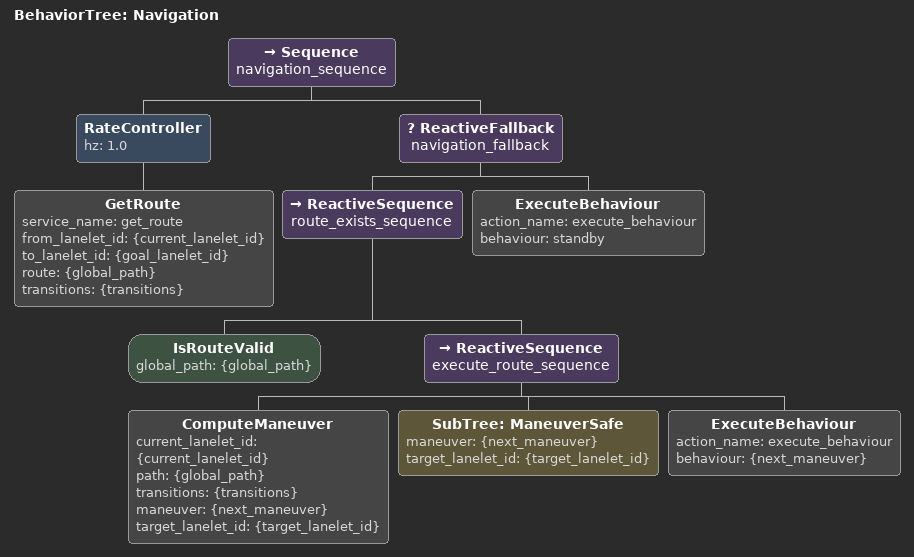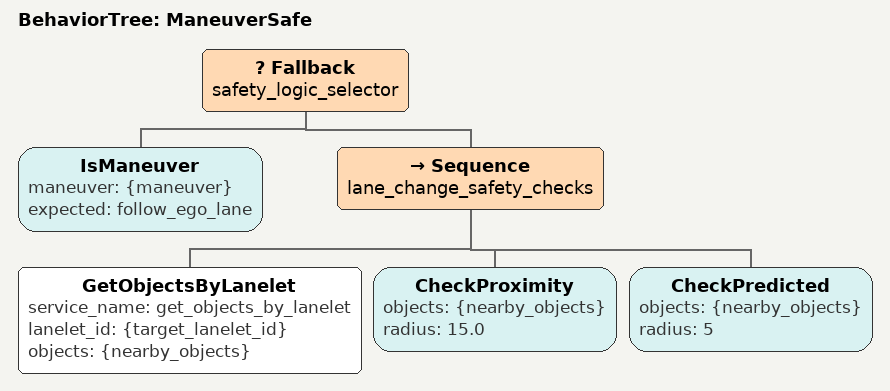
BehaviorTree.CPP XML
<?xml version="1.0"?>
<!--
  Copyright (c) 2025-present WATonomous. All rights reserved.
-->
<root BTCPP_format="4">

  <BehaviorTree ID="Navigation">
    <Sequence name="navigation_sequence">

      <!-- 1. Get/Update Route at 1Hz -->
      <RateController hz="1.0">
        <GetRoute
            service_name="get_route"
            from_lanelet_id="{current_lanelet_id}"
            to_lanelet_id="{goal_lanelet_id}"
            route="{global_path}"
            transitions="{transitions}"/>

      </RateController>

      <!-- 2. Main Navigation Fallback (Reactive: re-checks route status every tick) -->
      <ReactiveFallback name="navigation_fallback">

        <!-- Branch A: Route Exists - Execute Navigation -->
        <ReactiveSequence name="route_exists_sequence">
          <!-- This condition is re-checked every tick -->
          <IsRouteValid global_path="{global_path}" />
          <ReactiveSequence name="execute_route_sequence">
            <!-- 1. Determine what to do -->
            <ComputeManeuver
                current_lanelet_id="{current_lanelet_id}"
                path="{global_path}"
                transitions="{transitions}"
                maneuver="{next_maneuver}"
                target_lanelet_id="{target_lanelet_id}" />

            <!-- 2. Modular Safety (Only runs if next_maneuver is a lane change) -->
            <SubTree ID="ManeuverSafe"
              maneuver="{next_maneuver}"
              target_lanelet_id="{target_lanelet_id}" />

            <!-- 3. Execute whatever maneuver was computed -->
            <ExecuteBehaviour
                action_name="execute_behaviour"
                behaviour="{next_maneuver}" />
          </ReactiveSequence>
        </ReactiveSequence>

        <ExecuteBehaviour
          action_name="execute_behaviour"
          behaviour="standby" />

      </ReactiveFallback>
    </Sequence>
  </BehaviorTree>

  <!-- Lane Change Safety Subtree (Reactive: continuously checks safety) -->
<BehaviorTree ID="ManeuverSafe">
  <Fallback name="safety_logic_selector">
    <!-- If we are just following the lane, safety is "Always Success" (for now) -->
    <IsManeuver maneuver="{maneuver}" expected="follow_ego_lane" />

    <!-- Otherwise, run the full lane-change safety checks -->
    <Sequence name="lane_change_safety_checks">
      <GetObjectsByLanelet
          service_name="get_objects_by_lanelet"
          lanelet_id="{target_lanelet_id}"
          objects="{nearby_objects}" />
      <CheckProximity objects="{nearby_objects}" radius="15.0" />
      <CheckPredicted objects="{nearby_objects}" radius="5" />
    </Sequence>
  </Fallback>
</BehaviorTree>

</root>
